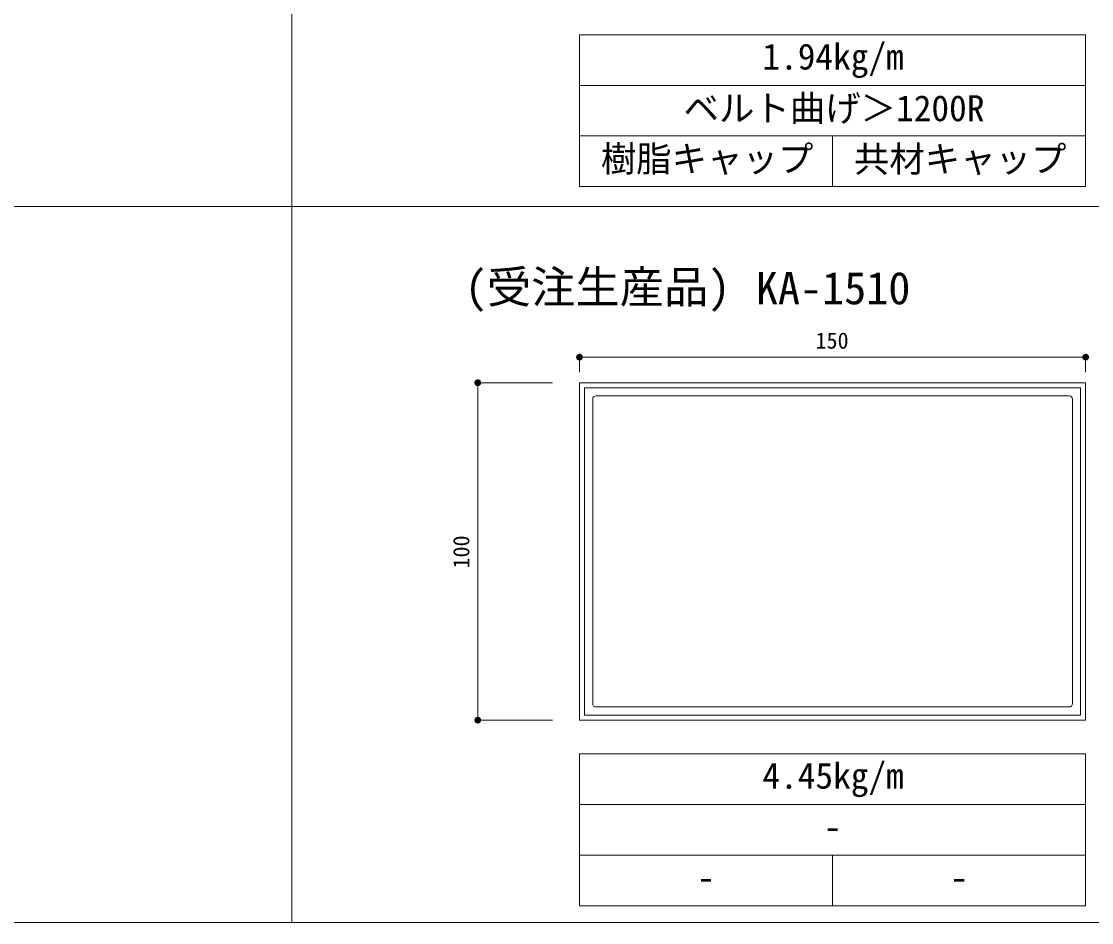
# Model space of a CAD drawing. Units: millimetres, scale not verified. Extents: x -801 to 802, y -548 to 566.
# Drawn here: x -560.9 to -243.8, y -282.6 to -15.5 of the extents above; entities that cross this region are included whole.
import ezdxf
from ezdxf.enums import TextEntityAlignment as Align

# ---------------------------------------------------------------- set-up
doc = ezdxf.new("R2010")
doc.units = ezdxf.units.MM
doc.header["$LTSCALE"] = 2
for name, color, linetype, lineweight in [('0-4_0-A11-寸法_詳細', 5, 'Continuous', 9), ('0-5_0', 4, 'Continuous', 9), ('0-8_0-A03-枠C', 2, 'Continuous', 9)]:
    doc.layers.add(name, color=color, linetype=linetype, lineweight=lineweight)
for name, color, linetype in [('0-6_A-B05-記号', 2, 'Continuous'), ('0-7_A-E01-仕上太線', 7, 'Continuous'), ('0-9_A-B03-文字_書込_小', 7, 'Continuous')]:
    doc.layers.add(name, color=color, linetype=linetype)
doc.styles.add('ＭＳ ゴシック', font='')
doc.styles.get('ＭＳ ゴシック').set_extended_font_data('MS Gothic')

# ---------------------------------------------------------------- blocks, each defined once
blk = doc.blocks.new('KA-1510')
at = {"layer": '0-5_0', "color": 7}
for p, q in [((300, -100), (300, 100)), ((0, -100), (300, -100))]:
    blk.add_line(p, q, dxfattribs=at)
at = {"layer": '0-5_0'}
for p, q in [((7.8, 90.2), (7.8, -90.2)), ((290.2, 92.2), (9.8, 92.2)), ((292.2, 90.2), (292.2, -90.2)), ((9.8, -92.2), (290.2, -92.2))]:
    blk.add_line(p, q, dxfattribs=at)
at = {"layer": '0-5_0', "color": 7}
blk.add_lwpolyline([(300, 100), (0, 100), (0, -100)], dxfattribs=at)
at = {"layer": '0-5_0'}
blk.add_lwpolyline([(3, 97), (297, 97), (297, -97), (3, -97)], close=True, dxfattribs=at)
for centre, start, end in [((9.8, 90.2), 90, 180), ((290.2, 90.2), 0, 90), ((9.8, -90.2), 180, 270), ((290.2, -90.2), 270, 0)]:
    blk.add_arc(centre, 2, start, end, dxfattribs=at)
blk = doc.blocks.new('_Dot')
at = {"layer": '0-5_0', "color": 7}
blk.add_line((-1, 0), (-2, 0), dxfattribs=at)
for points in [[(0, 0), (-1, 0), (-0.992, 0.125)], [(0, 0), (-0.992, -0.125), (-1, 0)], [(0, 0), (-0.992, 0.125), (-0.969, 0.249)], [(0, 0), (-0.969, -0.249), (-0.992, -0.125)], [(0, 0), (-0.969, 0.249), (-0.93, 0.368)], [(0, 0), (-0.93, -0.368), (-0.969, -0.249)], [(0, 0), (-0.93, 0.368), (-0.876, 0.482)], [(0, 0), (-0.876, -0.482), (-0.93, -0.368)], [(0, 0), (-0.876, 0.482), (-0.809, 0.588)], [(0, 0), (-0.809, -0.588), (-0.876, -0.482)], [(0, 0), (-0.809, 0.588), (-0.729, 0.685)], [(0, 0), (-0.729, -0.685), (-0.809, -0.588)], [(0, 0), (-0.729, 0.685), (-0.637, 0.771)], [(0, 0), (-0.637, -0.771), (-0.729, -0.685)], [(0, 0), (-0.637, 0.771), (-0.536, 0.844)], [(0, 0), (-0.536, -0.844), (-0.637, -0.771)], [(0, 0), (-0.536, 0.844), (-0.426, 0.905)], [(0, 0), (-0.426, -0.905), (-0.536, -0.844)], [(0, 0), (-0.426, 0.905), (-0.309, 0.951)], [(0, 0), (-0.309, -0.951), (-0.426, -0.905)], [(0, 0), (-0.309, 0.951), (-0.187, 0.982)], [(0, 0), (-0.187, -0.982), (-0.309, -0.951)], [(0, 0), (-0.187, 0.982), (-0.063, 0.998)], [(0, 0), (-0.063, -0.998), (-0.187, -0.982)], [(0, 0), (-0.063, 0.998), (0.063, 0.998)], [(0, 0), (0.063, -0.998), (-0.063, -0.998)], [(0, 0), (0.063, 0.998), (0.187, 0.982)], [(0, 0), (0.187, 0.982), (0.309, 0.951)], [(0, 0), (0.309, 0.951), (0.426, 0.905)], [(0, 0), (0.426, 0.905), (0.536, 0.844)], [(0, 0), (0.536, 0.844), (0.637, 0.771)], [(0, 0), (0.637, 0.771), (0.729, 0.685)], [(0, 0), (0.729, 0.685), (0.809, 0.588)], [(0, 0), (0.809, 0.588), (0.876, 0.482)], [(0, 0), (0.876, 0.482), (0.93, 0.368)], [(0, 0), (0.93, 0.368), (0.969, 0.249)], [(0, 0), (0.969, 0.249), (0.992, 0.125)], [(0, 0), (0.992, 0.125), (1, 0)], [(0, 0), (0.187, -0.982), (0.063, -0.998)], [(0, 0), (0.309, -0.951), (0.187, -0.982)], [(0, 0), (0.426, -0.905), (0.309, -0.951)], [(0, 0), (0.536, -0.844), (0.426, -0.905)], [(0, 0), (0.637, -0.771), (0.536, -0.844)], [(0, 0), (0.729, -0.685), (0.637, -0.771)], [(0, 0), (0.809, -0.588), (0.729, -0.685)], [(0, 0), (0.876, -0.482), (0.809, -0.588)], [(0, 0), (0.93, -0.368), (0.876, -0.482)], [(0, 0), (0.969, -0.249), (0.93, -0.368)], [(0, 0), (0.992, -0.125), (0.969, -0.249)], [(0, 0), (1, 0), (0.992, -0.125)]]:
    blk.add_solid(points, dxfattribs=at)

msp = doc.modelspace()

# ---------------------------------------------------------------- linework, layer by layer
at = {"layer": '0-4_0-A11-寸法_詳細'}
for p, q in [((-395.533, -119.455), (-395.533, -115.013)), ((-393.533, -115.013), (-247.533, -115.013)), ((-245.533, -119.455), (-245.533, -115.013)), ((-403.533, -122.596), (-425.676, -122.596)), ((-425.676, -220.596), (-425.676, -124.596)), ((-403.533, -222.596), (-425.676, -222.596))]:
    msp.add_line(p, q, dxfattribs=at)
at = {"layer": '0-8_0-A03-枠C'}
for p, q in [((-480.8, -282.596), (-480.8, 566.471)), ((-395.533, -19.466), (-245.533, -19.466)), ((-395.533, -19.466), (-395.533, -64.466)), ((-245.533, -19.466), (-245.533, -64.466)), ((-395.533, -34.466), (-245.533, -34.466)), ((-395.533, -49.466), (-245.533, -49.466)), ((-320.533, -64.466), (-320.533, -49.466)), ((-395.533, -64.466), (-245.533, -64.466)), ((-801.333, -70.329), (801.333, -70.329)), ((-395.533, -232.596), (-245.533, -232.596)), ((-395.533, -232.596), (-395.533, -277.596)), ((-245.533, -232.596), (-245.533, -277.596)), ((-395.533, -247.596), (-245.533, -247.596)), ((-395.533, -262.596), (-245.533, -262.596)), ((-320.533, -277.596), (-320.533, -262.596)), ((-395.533, -277.596), (-245.533, -277.596)), ((-801.333, -282.596), (801.333, -282.596))]:
    msp.add_line(p, q, dxfattribs=at)

# ---------------------------------------------------------------- block references
at = {"layer": '0-4_0-A11-寸法_詳細'}
for p, rotation in [((-395.533, -115.013), 180), ((-425.676, -122.596), 90), ((-425.676, -222.596), 270)]:
    msp.add_blockref('_Dot', p, dxfattribs=dict(at, rotation=rotation))
msp.add_blockref('_Dot', (-245.533, -115.013), dxfattribs=at)
at = {"layer": '0-7_A-E01-仕上太線', "xscale": 0.5, "yscale": 0.5}
msp.add_blockref('KA-1510', (-395.533, -172.596), dxfattribs=at)

# ---------------------------------------------------------------- texts
at = {"layer": '0-4_0-A11-寸法_詳細', "style": 'ＭＳ ゴシック'}
msp.add_text('150', height=4.809, dxfattribs=at).set_placement((-325.6, -113.939), align=Align.BOTTOM_LEFT)
msp.add_text('100', height=4.809, rotation=90, dxfattribs=at).set_placement((-426.75, -177.662), align=Align.BOTTOM_LEFT)
at = {"layer": '0-6_A-B05-記号', "style": 'ＭＳ ゴシック'}
for s, p in [('(受注生産品)', (-429.518, -101.901)), ('KA-1510', (-343.274, -102.231))]:
    msp.add_text(s, height=9.619, dxfattribs=at).set_placement(p, align=Align.BOTTOM_LEFT)
at = {"layer": '0-9_A-B03-文字_書込_小', "style": 'ＭＳ ゴシック'}
for s, p in [('1.94kg/m', (-341.325, -32.081)), ('ベルト曲げ＞1200R', (-364.716, -47.386)), ('樹脂キャップ', (-389.221, -62.366)), ('共材キャップ', (-314.221, -62.447)), ('4.45kg/m', (-341.325, -245.211)), ('-', (-323.132, -260.312)), ('-', (-360.632, -275.312)), ('-', (-285.632, -275.312))]:
    msp.add_text(s, height=7.698, dxfattribs=at).set_placement(p, align=Align.BOTTOM_LEFT)

doc.saveas('drawing.dxf')
